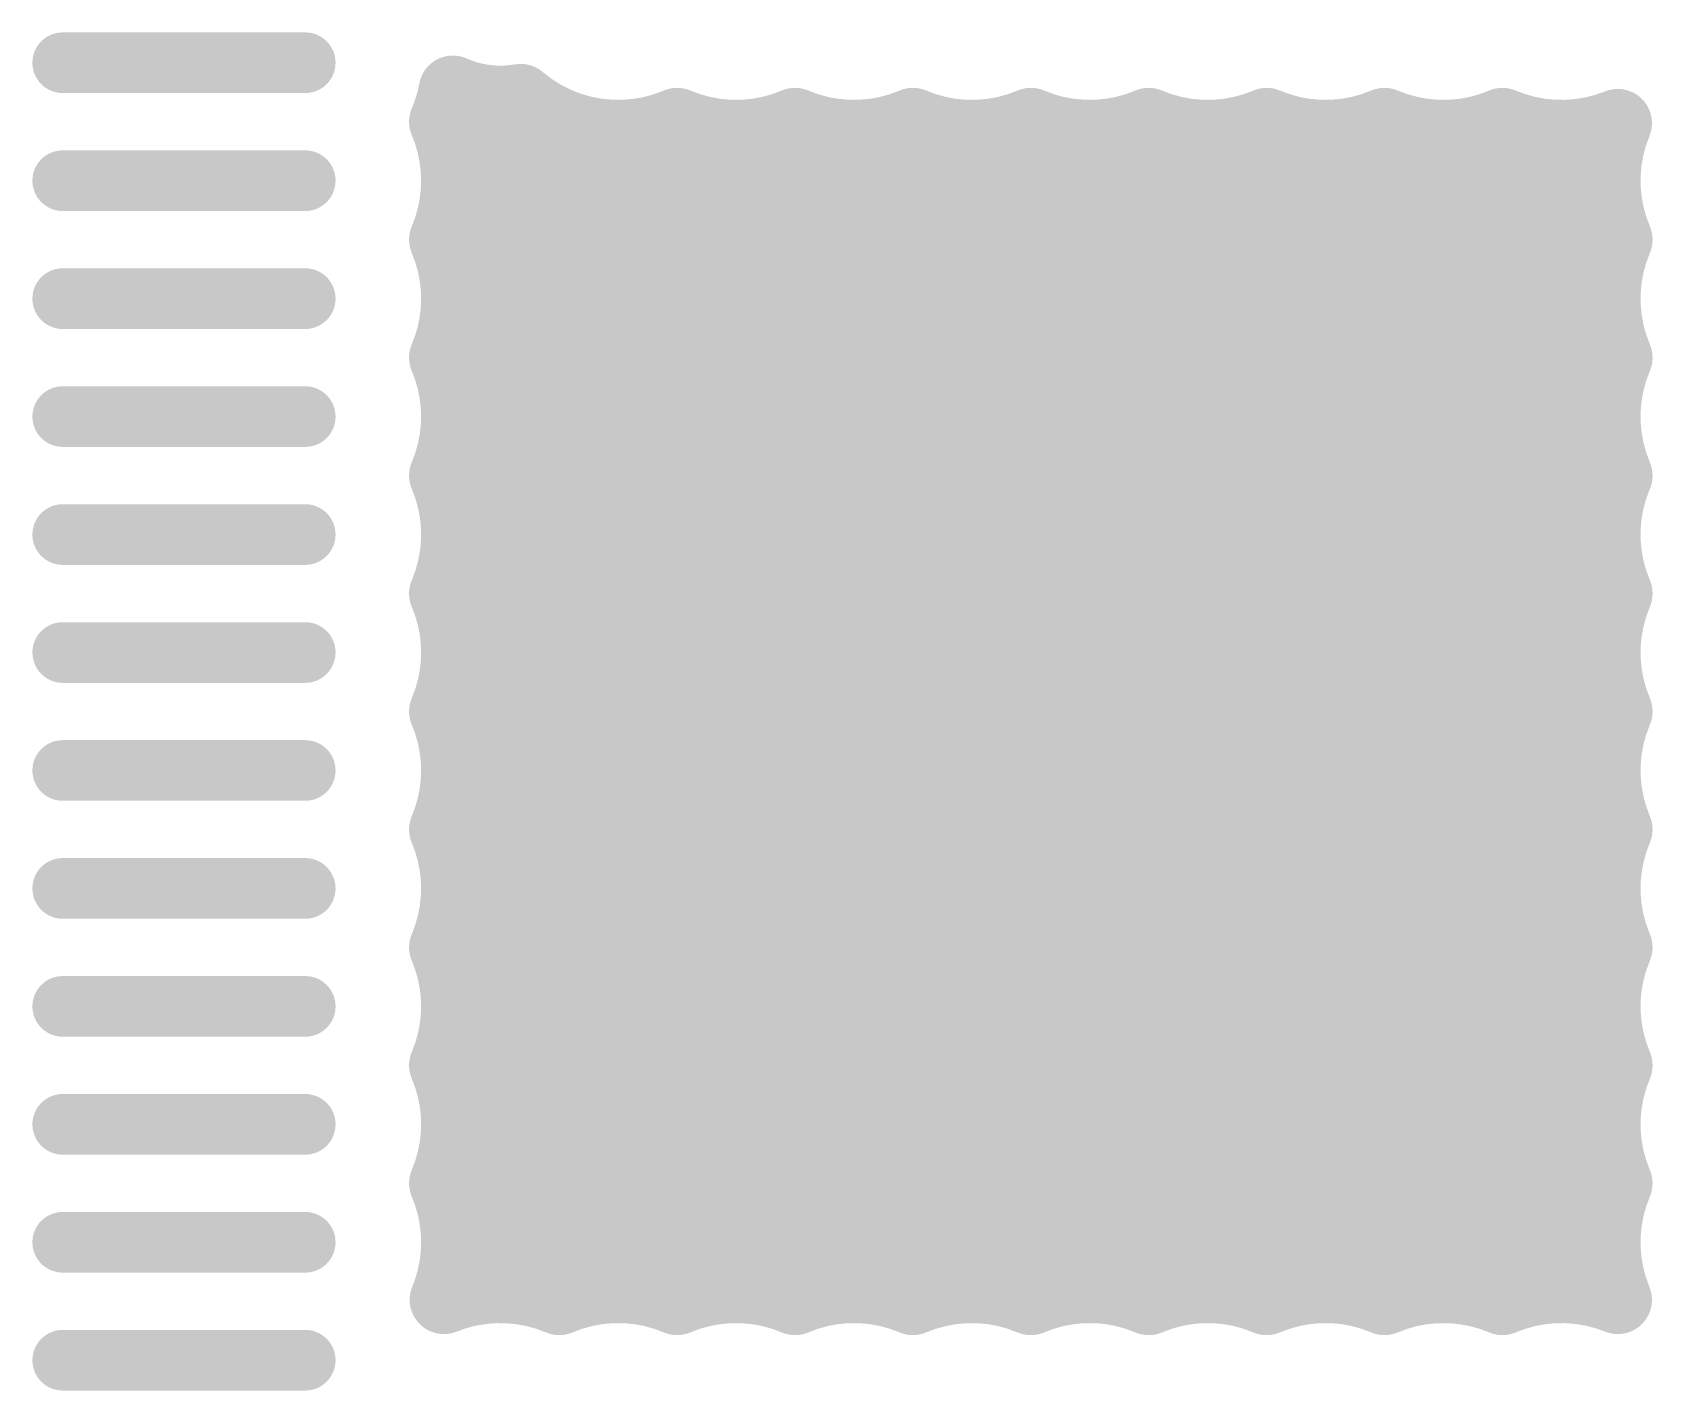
# Model space of a CAD drawing. Header units: inches. Extents: x 0 to 226, y 0 to 70.
# Drawn here: x 10.637 to 15.446, y 6.708 to 10.738 of the extents above; entities that cross this region are included whole.
import ezdxf

# ---------------------------------------------------------------- set-up
doc = ezdxf.new("R2010")
doc.units = ezdxf.units.IN
doc.layers.add('Multi-Layer', color=9, linetype='Continuous')
doc.layers.add('Top Layer', color=1, linetype='Continuous')

msp = doc.modelspace()

# ---------------------------------------------------------------- linework, layer by layer
at = {"layer": 'Multi-Layer'}
for points in [[(12.2417, 9.9418, 0.2794, 0.2794, 1), (12.5211, 9.9418, 0.2794, 0.2794, 1)], [(14.6801, 9.9418, 0.2794, 0.2794, 1), (14.9595, 9.9418, 0.2794, 0.2794, 1)], [(13.4609, 8.7226, 0.2794, 0.2794, 1), (13.7403, 8.7226, 0.2794, 0.2794, 1)], [(12.2417, 7.5034, 0.2794, 0.2794, 1), (12.5211, 7.5034, 0.2794, 0.2794, 1)], [(14.6801, 7.5034, 0.2794, 0.2794, 1), (14.9595, 7.5034, 0.2794, 0.2794, 1)]]:
    msp.add_lwpolyline(points, format="xyseb", close=True, dxfattribs=at)
at = {"layer": 'Top Layer'}
for points in [[(11.4466, 10.6476, 0.18, 0.18, 0), (10.7266, 10.6476, 0.18, 0.18, 0)], [(11.885, 10.5673, 0.2032, 0.2032, -0.055703), (11.8564, 10.4726, 0.2032, 0.2032, 0)], [(12.086, 10.5426, 0.2032, 0.2032, -0.150573), (11.885, 10.5673, 0.2032, 0.2032, 0)], [(12.0256, 7.0095, 0.2032, 0.2032, 0), (12.0256, 10.5373, 0.2032, 0.2032, 0)], [(12.5506, 10.4715, 0.2032, 0.2032, -0.285141), (12.086, 10.5426, 0.2032, 0.2032, 0)], [(11.8564, 10.4726, 0.2032, 0.2032, -0.101243), (11.8922, 10.2976, 0.2032, 0.2032, 0)], [(11.8592, 10.4793, 0.2032, 0.2032, 0), (12.1834, 10.4793, 0.2032, 0.2032, 0)], [(12.2288, 6.9846, 0.2032, 0.2032, 0), (12.2288, 10.4605, 0.2032, 0.2032, 0)], [(12.432, 7.0059, 0.2032, 0.2032, 0), (12.432, 10.4393, 0.2032, 0.2032, 0)], [(12.9006, 10.4715, 0.2032, 0.2032, -0.204583), (12.5506, 10.4715, 0.2032, 0.2032, 0)], [(12.6352, 7.0002, 0.2032, 0.2032, 0), (12.6352, 10.4449, 0.2032, 0.2032, 0)], [(12.8384, 6.995, 0.2032, 0.2032, 0), (12.8384, 10.4502, 0.2032, 0.2032, 0)], [(13.2506, 10.4715, 0.2032, 0.2032, -0.204583), (12.9006, 10.4715, 0.2032, 0.2032, 0)], [(13.0416, 7.0082, 0.2032, 0.2032, 0), (13.0416, 10.437, 0.2032, 0.2032, 0)], [(13.2448, 6.9761, 0.2032, 0.2032, 0), (13.2448, 10.469, 0.2032, 0.2032, 0)], [(13.6006, 10.4715, 0.2032, 0.2032, -0.204583), (13.2506, 10.4715, 0.2032, 0.2032, 0)], [(13.448, 7.0089, 0.2032, 0.2032, 0), (13.448, 10.4362, 0.2032, 0.2032, 0)], [(13.9506, 10.4715, 0.2032, 0.2032, -0.204583), (13.6006, 10.4715, 0.2032, 0.2032, 0)], [(13.6512, 6.9918, 0.2032, 0.2032, 0), (13.6512, 10.4534, 0.2032, 0.2032, 0)], [(13.8544, 7.0024, 0.2032, 0.2032, 0), (13.8544, 10.4427, 0.2032, 0.2032, 0)], [(14.3006, 10.4715, 0.2032, 0.2032, -0.204583), (13.9506, 10.4715, 0.2032, 0.2032, 0)], [(14.0576, 7.0043, 0.2032, 0.2032, 0), (14.0576, 10.4409, 0.2032, 0.2032, 0)], [(14.2608, 6.9885, 0.2032, 0.2032, 0), (14.2608, 10.4567, 0.2032, 0.2032, 0)], [(14.6506, 10.4715, 0.2032, 0.2032, -0.204583), (14.3006, 10.4715, 0.2032, 0.2032, 0)], [(14.464, 7.0093, 0.2032, 0.2032, 0), (14.464, 10.4358, 0.2032, 0.2032, 0)], [(15.0006, 10.4715, 0.2032, 0.2032, -0.204583), (14.6506, 10.4715, 0.2032, 0.2032, 0)], [(14.6672, 6.9804, 0.2032, 0.2032, 0), (14.6672, 10.4648, 0.2032, 0.2032, 0)], [(14.8704, 7.0072, 0.2032, 0.2032, 0), (14.8704, 10.4379, 0.2032, 0.2032, 0)], [(15.343, 10.4683, 0.2032, 0.2032, -0.199779), (15.0006, 10.4715, 0.2032, 0.2032, 0)], [(15.0736, 6.9976, 0.2032, 0.2032, 0), (15.0736, 10.4475, 0.2032, 0.2032, 0)], [(15.2768, 6.9978, 0.2032, 0.2032, 0), (15.2768, 10.4473, 0.2032, 0.2032, 0)], [(15.3448, 10.1226, 0.2032, 0.2032, -0.201881), (15.343, 10.4683, 0.2032, 0.2032, 0)], [(11.8922, 10.2976, 0.2032, 0.2032, -0.101243), (11.8564, 10.1226, 0.2032, 0.2032, 0)], [(11.4466, 10.2976, 0.18, 0.18, 0), (10.7266, 10.2976, 0.18, 0.18, 0)], [(11.8917, 10.2761, 0.2032, 0.2032, 0), (15.3096, 10.2761, 0.2032, 0.2032, 0)], [(11.8564, 10.1226, 0.2032, 0.2032, -0.101243), (11.8922, 9.9476, 0.2032, 0.2032, 0)], [(15.3448, 9.7726, 0.2032, 0.2032, -0.204583), (15.3448, 10.1226, 0.2032, 0.2032, 0)], [(11.8743, 10.0729, 0.2032, 0.2032, 0), (15.327, 10.0729, 0.2032, 0.2032, 0)], [(11.4466, 9.9476, 0.18, 0.18, 0), (10.7266, 9.9476, 0.18, 0.18, 0)], [(11.8922, 9.9476, 0.2032, 0.2032, -0.101243), (11.8564, 9.7726, 0.2032, 0.2032, 0)], [(11.8854, 9.8697, 0.2032, 0.2032, 0), (15.3159, 9.8697, 0.2032, 0.2032, 0)], [(11.8564, 9.7726, 0.2032, 0.2032, -0.101243), (11.8922, 9.5976, 0.2032, 0.2032, 0)], [(15.3448, 9.4226, 0.2032, 0.2032, -0.204583), (15.3448, 9.7726, 0.2032, 0.2032, 0)], [(11.8869, 9.6665, 0.2032, 0.2032, 0), (15.3144, 9.6665, 0.2032, 0.2032, 0)], [(11.4466, 9.5976, 0.18, 0.18, 0), (10.7266, 9.5976, 0.18, 0.18, 0)], [(11.8922, 9.5976, 0.2032, 0.2032, -0.101243), (11.8564, 9.4226, 0.2032, 0.2032, 0)], [(11.8564, 9.4226, 0.2032, 0.2032, -0.101243), (11.8922, 9.2476, 0.2032, 0.2032, 0)], [(11.8715, 9.4633, 0.2032, 0.2032, 0), (15.3298, 9.4633, 0.2032, 0.2032, 0)], [(15.3448, 9.0726, 0.2032, 0.2032, -0.204583), (15.3448, 9.4226, 0.2032, 0.2032, 0)], [(11.4466, 9.2476, 0.18, 0.18, 0), (10.7266, 9.2476, 0.18, 0.18, 0)], [(11.8922, 9.2476, 0.2032, 0.2032, -0.101243), (11.8564, 9.0726, 0.2032, 0.2032, 0)], [(11.8921, 9.2601, 0.2032, 0.2032, 0), (15.3092, 9.2601, 0.2032, 0.2032, 0)], [(11.8564, 9.0726, 0.2032, 0.2032, -0.101243), (11.8922, 8.8976, 0.2032, 0.2032, 0)], [(11.8628, 9.0569, 0.2032, 0.2032, 0), (15.3385, 9.0569, 0.2032, 0.2032, 0)], [(15.3448, 8.7226, 0.2032, 0.2032, -0.204584), (15.3448, 9.0726, 0.2032, 0.2032, 0)], [(11.8922, 8.8976, 0.2032, 0.2032, -0.101244), (11.8564, 8.7226, 0.2032, 0.2032, 0)], [(11.4466, 8.8976, 0.18, 0.18, 0), (10.7266, 8.8976, 0.18, 0.18, 0)], [(11.8901, 8.8537, 0.2032, 0.2032, 0), (15.3112, 8.8537, 0.2032, 0.2032, 0)], [(11.8564, 8.7226, 0.2032, 0.2032, -0.101244), (11.8922, 8.5476, 0.2032, 0.2032, 0)], [(15.3448, 8.3726, 0.2032, 0.2032, -0.204584), (15.3448, 8.7226, 0.2032, 0.2032, 0)], [(11.8802, 8.6505, 0.2032, 0.2032, 0), (15.3211, 8.6505, 0.2032, 0.2032, 0)], [(11.4466, 8.5476, 0.18, 0.18, 0), (10.7266, 8.5476, 0.18, 0.18, 0)], [(11.8922, 8.5476, 0.2032, 0.2032, -0.101243), (11.8564, 8.3726, 0.2032, 0.2032, 0)], [(11.8808, 8.4473, 0.2032, 0.2032, 0), (15.3205, 8.4473, 0.2032, 0.2032, 0)], [(11.8564, 8.3726, 0.2032, 0.2032, -0.101243), (11.8922, 8.1976, 0.2032, 0.2032, 0)], [(15.3448, 8.0226, 0.2032, 0.2032, -0.204583), (15.3448, 8.3726, 0.2032, 0.2032, 0)], [(11.8898, 8.2441, 0.2032, 0.2032, 0), (15.3115, 8.2441, 0.2032, 0.2032, 0)], [(11.4466, 8.1976, 0.18, 0.18, 0), (10.7266, 8.1976, 0.18, 0.18, 0)], [(11.8922, 8.1976, 0.2032, 0.2032, -0.101243), (11.8564, 8.0226, 0.2032, 0.2032, 0)], [(11.8638, 8.0409, 0.2032, 0.2032, 0), (15.3375, 8.0409, 0.2032, 0.2032, 0)], [(11.8564, 8.0226, 0.2032, 0.2032, -0.101243), (11.8922, 7.8476, 0.2032, 0.2032, 0)], [(15.3448, 7.6726, 0.2032, 0.2032, -0.204583), (15.3448, 8.0226, 0.2032, 0.2032, 0)], [(11.4466, 7.8476, 0.18, 0.18, 0), (10.7266, 7.8476, 0.18, 0.18, 0)], [(11.8922, 7.8476, 0.2032, 0.2032, -0.101243), (11.8564, 7.6726, 0.2032, 0.2032, 0)], [(11.8921, 7.8377, 0.2032, 0.2032, 0), (15.3091, 7.8377, 0.2032, 0.2032, 0)], [(11.8564, 7.6726, 0.2032, 0.2032, -0.101243), (11.8922, 7.4976, 0.2032, 0.2032, 0)], [(15.3448, 7.3226, 0.2032, 0.2032, -0.204583), (15.3448, 7.6726, 0.2032, 0.2032, 0)], [(11.8707, 7.6345, 0.2032, 0.2032, 0), (15.3306, 7.6345, 0.2032, 0.2032, 0)], [(11.4466, 7.4976, 0.18, 0.18, 0), (10.7266, 7.4976, 0.18, 0.18, 0)], [(11.8922, 7.4976, 0.2032, 0.2032, -0.101243), (11.8564, 7.3226, 0.2032, 0.2032, 0)], [(11.8873, 7.4313, 0.2032, 0.2032, 0), (15.314, 7.4313, 0.2032, 0.2032, 0)], [(11.8564, 7.3226, 0.2032, 0.2032, -0.101243), (11.8922, 7.1476, 0.2032, 0.2032, 0)], [(15.343, 6.9768, 0.2032, 0.2032, -0.201886), (15.3448, 7.3226, 0.2032, 0.2032, 0)], [(11.8849, 7.2281, 0.2032, 0.2032, 0), (15.3164, 7.2281, 0.2032, 0.2032, 0)], [(11.4466, 7.1476, 0.18, 0.18, 0), (10.7266, 7.1476, 0.18, 0.18, 0)], [(11.8922, 7.1476, 0.2032, 0.2032, -0.098629), (11.8582, 6.9768, 0.2032, 0.2032, 0)], [(11.875, 7.0249, 0.2032, 0.2032, 0), (15.3263, 7.0249, 0.2032, 0.2032, 0)], [(11.8582, 6.9768, 0.2032, 0.2032, -0.199787), (12.2006, 6.9737, 0.2032, 0.2032, 0)], [(12.2006, 6.9737, 0.2032, 0.2032, -0.204583), (12.5506, 6.9737, 0.2032, 0.2032, 0)], [(12.5506, 6.9737, 0.2032, 0.2032, -0.204583), (12.9006, 6.9737, 0.2032, 0.2032, 0)], [(12.9006, 6.9737, 0.2032, 0.2032, -0.204583), (13.2506, 6.9737, 0.2032, 0.2032, 0)], [(13.2506, 6.9737, 0.2032, 0.2032, -0.204583), (13.6006, 6.9737, 0.2032, 0.2032, 0)], [(13.6006, 6.9737, 0.2032, 0.2032, -0.204583), (13.9506, 6.9737, 0.2032, 0.2032, 0)], [(13.9506, 6.9737, 0.2032, 0.2032, -0.204583), (14.3006, 6.9737, 0.2032, 0.2032, 0)], [(14.3006, 6.9737, 0.2032, 0.2032, -0.204583), (14.6506, 6.9737, 0.2032, 0.2032, 0)], [(14.6506, 6.9737, 0.2032, 0.2032, -0.204583), (15.0006, 6.9737, 0.2032, 0.2032, 0)], [(15.0006, 6.9737, 0.2032, 0.2032, -0.199782), (15.343, 6.9768, 0.2032, 0.2032, 0)], [(11.4466, 6.7976, 0.18, 0.18, 0), (10.7266, 6.7976, 0.18, 0.18, 0)]]:
    msp.add_lwpolyline(points, format="xyseb", dxfattribs=at)
for points in [[(10.6816, 10.6476, 0.09, 0.09, 1), (10.7716, 10.6476, 0.09, 0.09, 1)], [(11.4016, 10.6476, 0.09, 0.09, 1), (11.4916, 10.6476, 0.09, 0.09, 1)], [(11.8342, 10.5673, 0.1016, 0.1016, 1), (11.9358, 10.5673, 0.1016, 0.1016, 1)], [(11.8342, 10.5673, 0.1016, 0.1016, 1), (11.9358, 10.5673, 0.1016, 0.1016, 1)], [(11.9748, 10.5373, 0.1016, 0.1016, 1), (12.0764, 10.5373, 0.1016, 0.1016, 1)], [(12.0352, 10.5426, 0.1016, 0.1016, 1), (12.1368, 10.5426, 0.1016, 0.1016, 1)], [(12.0352, 10.5426, 0.1016, 0.1016, 1), (12.1368, 10.5426, 0.1016, 0.1016, 1)], [(11.8056, 10.4726, 0.1016, 0.1016, 1), (11.9072, 10.4726, 0.1016, 0.1016, 1)], [(11.8056, 10.4726, 0.1016, 0.1016, 1), (11.9072, 10.4726, 0.1016, 0.1016, 1)], [(11.8084, 10.4793, 0.1016, 0.1016, 1), (11.91, 10.4793, 0.1016, 0.1016, 1)], [(12.1326, 10.4793, 0.1016, 0.1016, 1), (12.2342, 10.4793, 0.1016, 0.1016, 1)], [(12.178, 10.4605, 0.1016, 0.1016, 1), (12.2796, 10.4605, 0.1016, 0.1016, 1)], [(12.3812, 10.4393, 0.1016, 0.1016, 1), (12.4828, 10.4393, 0.1016, 0.1016, 1)], [(12.4998, 10.4715, 0.1016, 0.1016, 1), (12.6014, 10.4715, 0.1016, 0.1016, 1)], [(12.4998, 10.4715, 0.1016, 0.1016, 1), (12.6014, 10.4715, 0.1016, 0.1016, 1)], [(12.5844, 10.4449, 0.1016, 0.1016, 1), (12.686, 10.4449, 0.1016, 0.1016, 1)], [(12.7876, 10.4502, 0.1016, 0.1016, 1), (12.8892, 10.4502, 0.1016, 0.1016, 1)], [(12.8498, 10.4715, 0.1016, 0.1016, 1), (12.9514, 10.4715, 0.1016, 0.1016, 1)], [(12.8498, 10.4715, 0.1016, 0.1016, 1), (12.9514, 10.4715, 0.1016, 0.1016, 1)], [(12.9908, 10.437, 0.1016, 0.1016, 1), (13.0924, 10.437, 0.1016, 0.1016, 1)], [(13.194, 10.469, 0.1016, 0.1016, 1), (13.2956, 10.469, 0.1016, 0.1016, 1)], [(13.1998, 10.4715, 0.1016, 0.1016, 1), (13.3014, 10.4715, 0.1016, 0.1016, 1)], [(13.1998, 10.4715, 0.1016, 0.1016, 1), (13.3014, 10.4715, 0.1016, 0.1016, 1)], [(13.3972, 10.4362, 0.1016, 0.1016, 1), (13.4988, 10.4362, 0.1016, 0.1016, 1)], [(13.5498, 10.4715, 0.1016, 0.1016, 1), (13.6514, 10.4715, 0.1016, 0.1016, 1)], [(13.5498, 10.4715, 0.1016, 0.1016, 1), (13.6514, 10.4715, 0.1016, 0.1016, 1)], [(13.6004, 10.4534, 0.1016, 0.1016, 1), (13.702, 10.4534, 0.1016, 0.1016, 1)], [(13.8036, 10.4427, 0.1016, 0.1016, 1), (13.9052, 10.4427, 0.1016, 0.1016, 1)], [(13.8998, 10.4715, 0.1016, 0.1016, 1), (14.0014, 10.4715, 0.1016, 0.1016, 1)], [(13.8998, 10.4715, 0.1016, 0.1016, 1), (14.0014, 10.4715, 0.1016, 0.1016, 1)], [(14.0068, 10.4409, 0.1016, 0.1016, 1), (14.1084, 10.4409, 0.1016, 0.1016, 1)], [(14.21, 10.4567, 0.1016, 0.1016, 1), (14.3116, 10.4567, 0.1016, 0.1016, 1)], [(14.2498, 10.4715, 0.1016, 0.1016, 1), (14.3514, 10.4715, 0.1016, 0.1016, 1)], [(14.2498, 10.4715, 0.1016, 0.1016, 1), (14.3514, 10.4715, 0.1016, 0.1016, 1)], [(14.4132, 10.4358, 0.1016, 0.1016, 1), (14.5148, 10.4358, 0.1016, 0.1016, 1)], [(14.5998, 10.4715, 0.1016, 0.1016, 1), (14.7014, 10.4715, 0.1016, 0.1016, 1)], [(14.5998, 10.4715, 0.1016, 0.1016, 1), (14.7014, 10.4715, 0.1016, 0.1016, 1)], [(14.6164, 10.4648, 0.1016, 0.1016, 1), (14.718, 10.4648, 0.1016, 0.1016, 1)], [(14.8196, 10.4379, 0.1016, 0.1016, 1), (14.9212, 10.4379, 0.1016, 0.1016, 1)], [(14.9498, 10.4715, 0.1016, 0.1016, 1), (15.0514, 10.4715, 0.1016, 0.1016, 1)], [(14.9498, 10.4715, 0.1016, 0.1016, 1), (15.0514, 10.4715, 0.1016, 0.1016, 1)], [(15.0228, 10.4475, 0.1016, 0.1016, 1), (15.1244, 10.4475, 0.1016, 0.1016, 1)], [(15.226, 10.4473, 0.1016, 0.1016, 1), (15.3276, 10.4473, 0.1016, 0.1016, 1)], [(15.2922, 10.4683, 0.1016, 0.1016, 1), (15.3938, 10.4683, 0.1016, 0.1016, 1)], [(15.2922, 10.4683, 0.1016, 0.1016, 1), (15.3938, 10.4683, 0.1016, 0.1016, 1)], [(11.8414, 10.2976, 0.1016, 0.1016, 1), (11.943, 10.2976, 0.1016, 0.1016, 1)], [(11.8414, 10.2976, 0.1016, 0.1016, 1), (11.943, 10.2976, 0.1016, 0.1016, 1)], [(10.6816, 10.2976, 0.09, 0.09, 1), (10.7716, 10.2976, 0.09, 0.09, 1)], [(11.4016, 10.2976, 0.09, 0.09, 1), (11.4916, 10.2976, 0.09, 0.09, 1)], [(11.8409, 10.2761, 0.1016, 0.1016, 1), (11.9425, 10.2761, 0.1016, 0.1016, 1)], [(15.2588, 10.2761, 0.1016, 0.1016, 1), (15.3604, 10.2761, 0.1016, 0.1016, 1)], [(13.4482, 9.9418, 0.3048, 0.3048, 1), (13.753, 9.9418, 0.3048, 0.3048, 1)], [(11.8056, 10.1226, 0.1016, 0.1016, 1), (11.9072, 10.1226, 0.1016, 0.1016, 1)], [(11.8056, 10.1226, 0.1016, 0.1016, 1), (11.9072, 10.1226, 0.1016, 0.1016, 1)], [(12.2417, 9.9418, 0.2794, 0.2794, 1), (12.5211, 9.9418, 0.2794, 0.2794, 1)], [(14.6801, 9.9418, 0.2794, 0.2794, 1), (14.9595, 9.9418, 0.2794, 0.2794, 1)], [(15.294, 10.1226, 0.1016, 0.1016, 1), (15.3956, 10.1226, 0.1016, 0.1016, 1)], [(15.294, 10.1226, 0.1016, 0.1016, 1), (15.3956, 10.1226, 0.1016, 0.1016, 1)], [(11.8235, 10.0729, 0.1016, 0.1016, 1), (11.9251, 10.0729, 0.1016, 0.1016, 1)], [(15.2762, 10.0729, 0.1016, 0.1016, 1), (15.3778, 10.0729, 0.1016, 0.1016, 1)], [(10.6816, 9.9476, 0.09, 0.09, 1), (10.7716, 9.9476, 0.09, 0.09, 1)], [(11.4016, 9.9476, 0.09, 0.09, 1), (11.4916, 9.9476, 0.09, 0.09, 1)], [(11.8414, 9.9476, 0.1016, 0.1016, 1), (11.943, 9.9476, 0.1016, 0.1016, 1)], [(11.8414, 9.9476, 0.1016, 0.1016, 1), (11.943, 9.9476, 0.1016, 0.1016, 1)], [(11.8346, 9.8697, 0.1016, 0.1016, 1), (11.9362, 9.8697, 0.1016, 0.1016, 1)], [(15.2651, 9.8697, 0.1016, 0.1016, 1), (15.3667, 9.8697, 0.1016, 0.1016, 1)], [(11.8056, 9.7726, 0.1016, 0.1016, 1), (11.9072, 9.7726, 0.1016, 0.1016, 1)], [(11.8056, 9.7726, 0.1016, 0.1016, 1), (11.9072, 9.7726, 0.1016, 0.1016, 1)], [(15.294, 9.7726, 0.1016, 0.1016, 1), (15.3956, 9.7726, 0.1016, 0.1016, 1)], [(15.294, 9.7726, 0.1016, 0.1016, 1), (15.3956, 9.7726, 0.1016, 0.1016, 1)], [(11.8361, 9.6665, 0.1016, 0.1016, 1), (11.9377, 9.6665, 0.1016, 0.1016, 1)], [(15.2636, 9.6665, 0.1016, 0.1016, 1), (15.3652, 9.6665, 0.1016, 0.1016, 1)], [(10.6816, 9.5976, 0.09, 0.09, 1), (10.7716, 9.5976, 0.09, 0.09, 1)], [(11.4016, 9.5976, 0.09, 0.09, 1), (11.4916, 9.5976, 0.09, 0.09, 1)], [(11.8414, 9.5976, 0.1016, 0.1016, 1), (11.943, 9.5976, 0.1016, 0.1016, 1)], [(11.8414, 9.5976, 0.1016, 0.1016, 1), (11.943, 9.5976, 0.1016, 0.1016, 1)], [(14.1222, 9.3676, 0.3048, 0.3048, 1), (14.427, 9.3676, 0.3048, 0.3048, 1)], [(11.8056, 9.4226, 0.1016, 0.1016, 1), (11.9072, 9.4226, 0.1016, 0.1016, 1)], [(11.8056, 9.4226, 0.1016, 0.1016, 1), (11.9072, 9.4226, 0.1016, 0.1016, 1)], [(11.8207, 9.4633, 0.1016, 0.1016, 1), (11.9223, 9.4633, 0.1016, 0.1016, 1)], [(12.7204, 9.2321, 0.3048, 0.3048, 1), (13.0252, 9.2321, 0.3048, 0.3048, 1)], [(15.279, 9.4633, 0.1016, 0.1016, 1), (15.3806, 9.4633, 0.1016, 0.1016, 1)], [(15.294, 9.4226, 0.1016, 0.1016, 1), (15.3956, 9.4226, 0.1016, 0.1016, 1)], [(15.294, 9.4226, 0.1016, 0.1016, 1), (15.3956, 9.4226, 0.1016, 0.1016, 1)], [(10.6816, 9.2476, 0.09, 0.09, 1), (10.7716, 9.2476, 0.09, 0.09, 1)], [(11.4016, 9.2476, 0.09, 0.09, 1), (11.4916, 9.2476, 0.09, 0.09, 1)], [(11.8413, 9.2601, 0.1016, 0.1016, 1), (11.9429, 9.2601, 0.1016, 0.1016, 1)], [(11.8414, 9.2476, 0.1016, 0.1016, 1), (11.943, 9.2476, 0.1016, 0.1016, 1)], [(11.8414, 9.2476, 0.1016, 0.1016, 1), (11.943, 9.2476, 0.1016, 0.1016, 1)], [(15.2584, 9.2601, 0.1016, 0.1016, 1), (15.36, 9.2601, 0.1016, 0.1016, 1)], [(11.8056, 9.0726, 0.1016, 0.1016, 1), (11.9072, 9.0726, 0.1016, 0.1016, 1)], [(11.8056, 9.0726, 0.1016, 0.1016, 1), (11.9072, 9.0726, 0.1016, 0.1016, 1)], [(11.812, 9.0569, 0.1016, 0.1016, 1), (11.9136, 9.0569, 0.1016, 0.1016, 1)], [(15.2877, 9.0569, 0.1016, 0.1016, 1), (15.3893, 9.0569, 0.1016, 0.1016, 1)], [(15.294, 9.0726, 0.1016, 0.1016, 1), (15.3956, 9.0726, 0.1016, 0.1016, 1)], [(15.294, 9.0726, 0.1016, 0.1016, 1), (15.3956, 9.0726, 0.1016, 0.1016, 1)], [(11.8414, 8.8976, 0.1016, 0.1016, 1), (11.943, 8.8976, 0.1016, 0.1016, 1)], [(11.8414, 8.8976, 0.1016, 0.1016, 1), (11.943, 8.8976, 0.1016, 0.1016, 1)], [(12.229, 8.7226, 0.3048, 0.3048, 1), (12.5338, 8.7226, 0.3048, 0.3048, 1)], [(13.4609, 8.7226, 0.2794, 0.2794, 1), (13.7403, 8.7226, 0.2794, 0.2794, 1)], [(14.6674, 8.7226, 0.3048, 0.3048, 1), (14.9722, 8.7226, 0.3048, 0.3048, 1)], [(10.6816, 8.8976, 0.09, 0.09, 1), (10.7716, 8.8976, 0.09, 0.09, 1)], [(11.4016, 8.8976, 0.09, 0.09, 1), (11.4916, 8.8976, 0.09, 0.09, 1)], [(11.8393, 8.8537, 0.1016, 0.1016, 1), (11.9409, 8.8537, 0.1016, 0.1016, 1)], [(15.2604, 8.8537, 0.1016, 0.1016, 1), (15.362, 8.8537, 0.1016, 0.1016, 1)], [(11.8056, 8.7226, 0.1016, 0.1016, 1), (11.9072, 8.7226, 0.1016, 0.1016, 1)], [(11.8056, 8.7226, 0.1016, 0.1016, 1), (11.9072, 8.7226, 0.1016, 0.1016, 1)], [(15.294, 8.7226, 0.1016, 0.1016, 1), (15.3956, 8.7226, 0.1016, 0.1016, 1)], [(15.294, 8.7226, 0.1016, 0.1016, 1), (15.3956, 8.7226, 0.1016, 0.1016, 1)], [(11.8294, 8.6505, 0.1016, 0.1016, 1), (11.931, 8.6505, 0.1016, 0.1016, 1)], [(15.2703, 8.6505, 0.1016, 0.1016, 1), (15.3719, 8.6505, 0.1016, 0.1016, 1)], [(10.6816, 8.5476, 0.09, 0.09, 1), (10.7716, 8.5476, 0.09, 0.09, 1)], [(11.4016, 8.5476, 0.09, 0.09, 1), (11.4916, 8.5476, 0.09, 0.09, 1)], [(11.8414, 8.5476, 0.1016, 0.1016, 1), (11.943, 8.5476, 0.1016, 0.1016, 1)], [(11.8414, 8.5476, 0.1016, 0.1016, 1), (11.943, 8.5476, 0.1016, 0.1016, 1)], [(11.83, 8.4473, 0.1016, 0.1016, 1), (11.9316, 8.4473, 0.1016, 0.1016, 1)], [(15.2697, 8.4473, 0.1016, 0.1016, 1), (15.3713, 8.4473, 0.1016, 0.1016, 1)], [(11.8056, 8.3726, 0.1016, 0.1016, 1), (11.9072, 8.3726, 0.1016, 0.1016, 1)], [(11.8056, 8.3726, 0.1016, 0.1016, 1), (11.9072, 8.3726, 0.1016, 0.1016, 1)], [(15.294, 8.3726, 0.1016, 0.1016, 1), (15.3956, 8.3726, 0.1016, 0.1016, 1)], [(15.294, 8.3726, 0.1016, 0.1016, 1), (15.3956, 8.3726, 0.1016, 0.1016, 1)], [(12.7457, 8.0782, 0.3048, 0.3048, 1), (13.0505, 8.0782, 0.3048, 0.3048, 1)], [(14.1088, 8.102, 0.3048, 0.3048, 1), (14.4136, 8.102, 0.3048, 0.3048, 1)], [(11.839, 8.2441, 0.1016, 0.1016, 1), (11.9406, 8.2441, 0.1016, 0.1016, 1)], [(15.2607, 8.2441, 0.1016, 0.1016, 1), (15.3623, 8.2441, 0.1016, 0.1016, 1)], [(10.6816, 8.1976, 0.09, 0.09, 1), (10.7716, 8.1976, 0.09, 0.09, 1)], [(11.4016, 8.1976, 0.09, 0.09, 1), (11.4916, 8.1976, 0.09, 0.09, 1)], [(11.8414, 8.1976, 0.1016, 0.1016, 1), (11.943, 8.1976, 0.1016, 0.1016, 1)], [(11.8414, 8.1976, 0.1016, 0.1016, 1), (11.943, 8.1976, 0.1016, 0.1016, 1)], [(11.813, 8.0409, 0.1016, 0.1016, 1), (11.9146, 8.0409, 0.1016, 0.1016, 1)], [(15.2867, 8.0409, 0.1016, 0.1016, 1), (15.3883, 8.0409, 0.1016, 0.1016, 1)], [(11.8056, 8.0226, 0.1016, 0.1016, 1), (11.9072, 8.0226, 0.1016, 0.1016, 1)], [(11.8056, 8.0226, 0.1016, 0.1016, 1), (11.9072, 8.0226, 0.1016, 0.1016, 1)], [(15.294, 8.0226, 0.1016, 0.1016, 1), (15.3956, 8.0226, 0.1016, 0.1016, 1)], [(15.294, 8.0226, 0.1016, 0.1016, 1), (15.3956, 8.0226, 0.1016, 0.1016, 1)], [(10.6816, 7.8476, 0.09, 0.09, 1), (10.7716, 7.8476, 0.09, 0.09, 1)], [(11.4016, 7.8476, 0.09, 0.09, 1), (11.4916, 7.8476, 0.09, 0.09, 1)], [(11.8413, 7.8377, 0.1016, 0.1016, 1), (11.9429, 7.8377, 0.1016, 0.1016, 1)], [(11.8414, 7.8476, 0.1016, 0.1016, 1), (11.943, 7.8476, 0.1016, 0.1016, 1)], [(11.8414, 7.8476, 0.1016, 0.1016, 1), (11.943, 7.8476, 0.1016, 0.1016, 1)], [(15.2583, 7.8377, 0.1016, 0.1016, 1), (15.3599, 7.8377, 0.1016, 0.1016, 1)], [(13.4482, 7.5034, 0.3048, 0.3048, 1), (13.753, 7.5034, 0.3048, 0.3048, 1)], [(11.8056, 7.6726, 0.1016, 0.1016, 1), (11.9072, 7.6726, 0.1016, 0.1016, 1)], [(11.8056, 7.6726, 0.1016, 0.1016, 1), (11.9072, 7.6726, 0.1016, 0.1016, 1)], [(12.2417, 7.5034, 0.2794, 0.2794, 1), (12.5211, 7.5034, 0.2794, 0.2794, 1)], [(14.6801, 7.5034, 0.2794, 0.2794, 1), (14.9595, 7.5034, 0.2794, 0.2794, 1)], [(15.294, 7.6726, 0.1016, 0.1016, 1), (15.3956, 7.6726, 0.1016, 0.1016, 1)], [(15.294, 7.6726, 0.1016, 0.1016, 1), (15.3956, 7.6726, 0.1016, 0.1016, 1)], [(11.8199, 7.6345, 0.1016, 0.1016, 1), (11.9215, 7.6345, 0.1016, 0.1016, 1)], [(15.2798, 7.6345, 0.1016, 0.1016, 1), (15.3814, 7.6345, 0.1016, 0.1016, 1)], [(10.6816, 7.4976, 0.09, 0.09, 1), (10.7716, 7.4976, 0.09, 0.09, 1)], [(11.4016, 7.4976, 0.09, 0.09, 1), (11.4916, 7.4976, 0.09, 0.09, 1)], [(11.8414, 7.4976, 0.1016, 0.1016, 1), (11.943, 7.4976, 0.1016, 0.1016, 1)], [(11.8414, 7.4976, 0.1016, 0.1016, 1), (11.943, 7.4976, 0.1016, 0.1016, 1)], [(11.8365, 7.4313, 0.1016, 0.1016, 1), (11.9381, 7.4313, 0.1016, 0.1016, 1)], [(15.2632, 7.4313, 0.1016, 0.1016, 1), (15.3648, 7.4313, 0.1016, 0.1016, 1)], [(11.8056, 7.3226, 0.1016, 0.1016, 1), (11.9072, 7.3226, 0.1016, 0.1016, 1)], [(11.8056, 7.3226, 0.1016, 0.1016, 1), (11.9072, 7.3226, 0.1016, 0.1016, 1)], [(15.294, 7.3226, 0.1016, 0.1016, 1), (15.3956, 7.3226, 0.1016, 0.1016, 1)], [(15.294, 7.3226, 0.1016, 0.1016, 1), (15.3956, 7.3226, 0.1016, 0.1016, 1)], [(11.8341, 7.2281, 0.1016, 0.1016, 1), (11.9357, 7.2281, 0.1016, 0.1016, 1)], [(15.2656, 7.2281, 0.1016, 0.1016, 1), (15.3672, 7.2281, 0.1016, 0.1016, 1)], [(10.6816, 7.1476, 0.09, 0.09, 1), (10.7716, 7.1476, 0.09, 0.09, 1)], [(11.4016, 7.1476, 0.09, 0.09, 1), (11.4916, 7.1476, 0.09, 0.09, 1)], [(11.8414, 7.1476, 0.1016, 0.1016, 1), (11.943, 7.1476, 0.1016, 0.1016, 1)], [(11.8414, 7.1476, 0.1016, 0.1016, 1), (11.943, 7.1476, 0.1016, 0.1016, 1)], [(11.8242, 7.0249, 0.1016, 0.1016, 1), (11.9258, 7.0249, 0.1016, 0.1016, 1)], [(15.2755, 7.0249, 0.1016, 0.1016, 1), (15.3771, 7.0249, 0.1016, 0.1016, 1)], [(11.8074, 6.9768, 0.1016, 0.1016, 1), (11.909, 6.9768, 0.1016, 0.1016, 1)], [(11.8074, 6.9768, 0.1016, 0.1016, 1), (11.909, 6.9768, 0.1016, 0.1016, 1)], [(11.9748, 7.0095, 0.1016, 0.1016, 1), (12.0764, 7.0095, 0.1016, 0.1016, 1)], [(12.1498, 6.9737, 0.1016, 0.1016, 1), (12.2514, 6.9737, 0.1016, 0.1016, 1)], [(12.1498, 6.9737, 0.1016, 0.1016, 1), (12.2514, 6.9737, 0.1016, 0.1016, 1)], [(12.178, 6.9846, 0.1016, 0.1016, 1), (12.2796, 6.9846, 0.1016, 0.1016, 1)], [(12.3812, 7.0059, 0.1016, 0.1016, 1), (12.4828, 7.0059, 0.1016, 0.1016, 1)], [(12.4998, 6.9737, 0.1016, 0.1016, 1), (12.6014, 6.9737, 0.1016, 0.1016, 1)], [(12.4998, 6.9737, 0.1016, 0.1016, 1), (12.6014, 6.9737, 0.1016, 0.1016, 1)], [(12.5844, 7.0002, 0.1016, 0.1016, 1), (12.686, 7.0002, 0.1016, 0.1016, 1)], [(12.7876, 6.995, 0.1016, 0.1016, 1), (12.8892, 6.995, 0.1016, 0.1016, 1)], [(12.8498, 6.9737, 0.1016, 0.1016, 1), (12.9514, 6.9737, 0.1016, 0.1016, 1)], [(12.8498, 6.9737, 0.1016, 0.1016, 1), (12.9514, 6.9737, 0.1016, 0.1016, 1)], [(12.9908, 7.0082, 0.1016, 0.1016, 1), (13.0924, 7.0082, 0.1016, 0.1016, 1)], [(13.194, 6.9761, 0.1016, 0.1016, 1), (13.2956, 6.9761, 0.1016, 0.1016, 1)], [(13.1998, 6.9737, 0.1016, 0.1016, 1), (13.3014, 6.9737, 0.1016, 0.1016, 1)], [(13.1998, 6.9737, 0.1016, 0.1016, 1), (13.3014, 6.9737, 0.1016, 0.1016, 1)], [(13.3972, 7.0089, 0.1016, 0.1016, 1), (13.4988, 7.0089, 0.1016, 0.1016, 1)], [(13.5498, 6.9737, 0.1016, 0.1016, 1), (13.6514, 6.9737, 0.1016, 0.1016, 1)], [(13.5498, 6.9737, 0.1016, 0.1016, 1), (13.6514, 6.9737, 0.1016, 0.1016, 1)], [(13.6004, 6.9918, 0.1016, 0.1016, 1), (13.702, 6.9918, 0.1016, 0.1016, 1)], [(13.8036, 7.0024, 0.1016, 0.1016, 1), (13.9052, 7.0024, 0.1016, 0.1016, 1)], [(13.8998, 6.9737, 0.1016, 0.1016, 1), (14.0014, 6.9737, 0.1016, 0.1016, 1)], [(13.8998, 6.9737, 0.1016, 0.1016, 1), (14.0014, 6.9737, 0.1016, 0.1016, 1)], [(14.0068, 7.0043, 0.1016, 0.1016, 1), (14.1084, 7.0043, 0.1016, 0.1016, 1)], [(14.21, 6.9885, 0.1016, 0.1016, 1), (14.3116, 6.9885, 0.1016, 0.1016, 1)], [(14.2498, 6.9737, 0.1016, 0.1016, 1), (14.3514, 6.9737, 0.1016, 0.1016, 1)], [(14.2498, 6.9737, 0.1016, 0.1016, 1), (14.3514, 6.9737, 0.1016, 0.1016, 1)], [(14.4132, 7.0093, 0.1016, 0.1016, 1), (14.5148, 7.0093, 0.1016, 0.1016, 1)], [(14.5998, 6.9737, 0.1016, 0.1016, 1), (14.7014, 6.9737, 0.1016, 0.1016, 1)], [(14.5998, 6.9737, 0.1016, 0.1016, 1), (14.7014, 6.9737, 0.1016, 0.1016, 1)], [(14.6164, 6.9804, 0.1016, 0.1016, 1), (14.718, 6.9804, 0.1016, 0.1016, 1)], [(14.8196, 7.0072, 0.1016, 0.1016, 1), (14.9212, 7.0072, 0.1016, 0.1016, 1)], [(14.9498, 6.9737, 0.1016, 0.1016, 1), (15.0514, 6.9737, 0.1016, 0.1016, 1)], [(14.9498, 6.9737, 0.1016, 0.1016, 1), (15.0514, 6.9737, 0.1016, 0.1016, 1)], [(15.0228, 6.9976, 0.1016, 0.1016, 1), (15.1244, 6.9976, 0.1016, 0.1016, 1)], [(15.226, 6.9978, 0.1016, 0.1016, 1), (15.3276, 6.9978, 0.1016, 0.1016, 1)], [(15.2922, 6.9768, 0.1016, 0.1016, 1), (15.3938, 6.9768, 0.1016, 0.1016, 1)], [(15.2922, 6.9768, 0.1016, 0.1016, 1), (15.3938, 6.9768, 0.1016, 0.1016, 1)], [(10.6816, 6.7976, 0.09, 0.09, 1), (10.7716, 6.7976, 0.09, 0.09, 1)], [(11.4016, 6.7976, 0.09, 0.09, 1), (11.4916, 6.7976, 0.09, 0.09, 1)]]:
    msp.add_lwpolyline(points, format="xyseb", close=True, dxfattribs=at)
for points in [[(12.0009, 10.3289), (12.0009, 8.9319), (13.3979, 10.3289), (13.3979, 8.9319)], [(13.8039, 10.3289), (13.8039, 8.9319), (15.2009, 10.3289), (15.2009, 8.9319)], [(12.0009, 8.5259), (12.0009, 7.1289), (13.3979, 8.5259), (13.3979, 7.1289)], [(13.8039, 8.5259), (13.8039, 7.1289), (15.2009, 8.5259), (15.2009, 7.1289)]]:
    msp.add_solid(points, dxfattribs=at)

doc.saveas('drawing.dxf')
